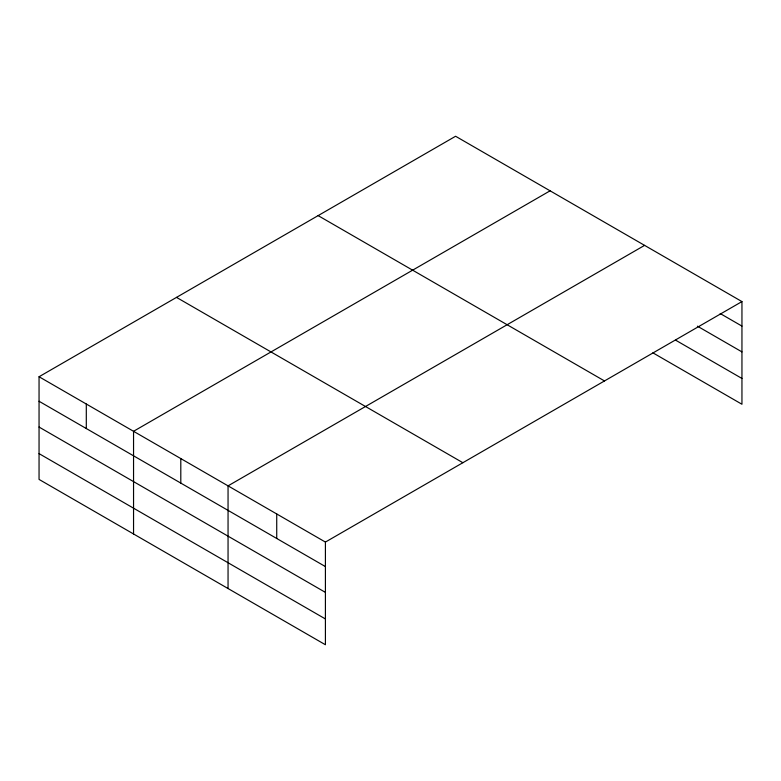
<?xml version="1.0" encoding="UTF-8"?>
<svg xmlns="http://www.w3.org/2000/svg" width="781" height="781" viewBox="0 0 781 781"><rect width="100%" height="100%" fill="white"/><g stroke="black" fill="none" stroke-linecap="round" stroke-linejoin="round"><path stroke-width="1.17" d="M652.877 352.827L741.95 404.255L741.95 301.583L455.587 136.255L39.05 376.745L39.05 479.417L325.413 644.745L325.413 542.073L39.05 376.745M550.088 190.818L133.551 431.297L133.551 533.97M644.589 245.371L228.052 485.86L228.052 588.532M325.413 542.073L741.95 301.583M720.199 313.542L741.95 326.097M697.413 326.175L741.95 351.889M675.663 340.194L741.95 378.463M318.131 215.615L604.494 380.943M176.506 297.385L462.869 462.713M39.05 401.258L325.413 566.586M39.05 427.051L325.413 592.379M39.05 453.624L325.413 618.952M276.728 513.966L276.728 538.48M180.801 458.584L180.801 483.097M86.3 404.021L86.3 428.535"/></g></svg>
